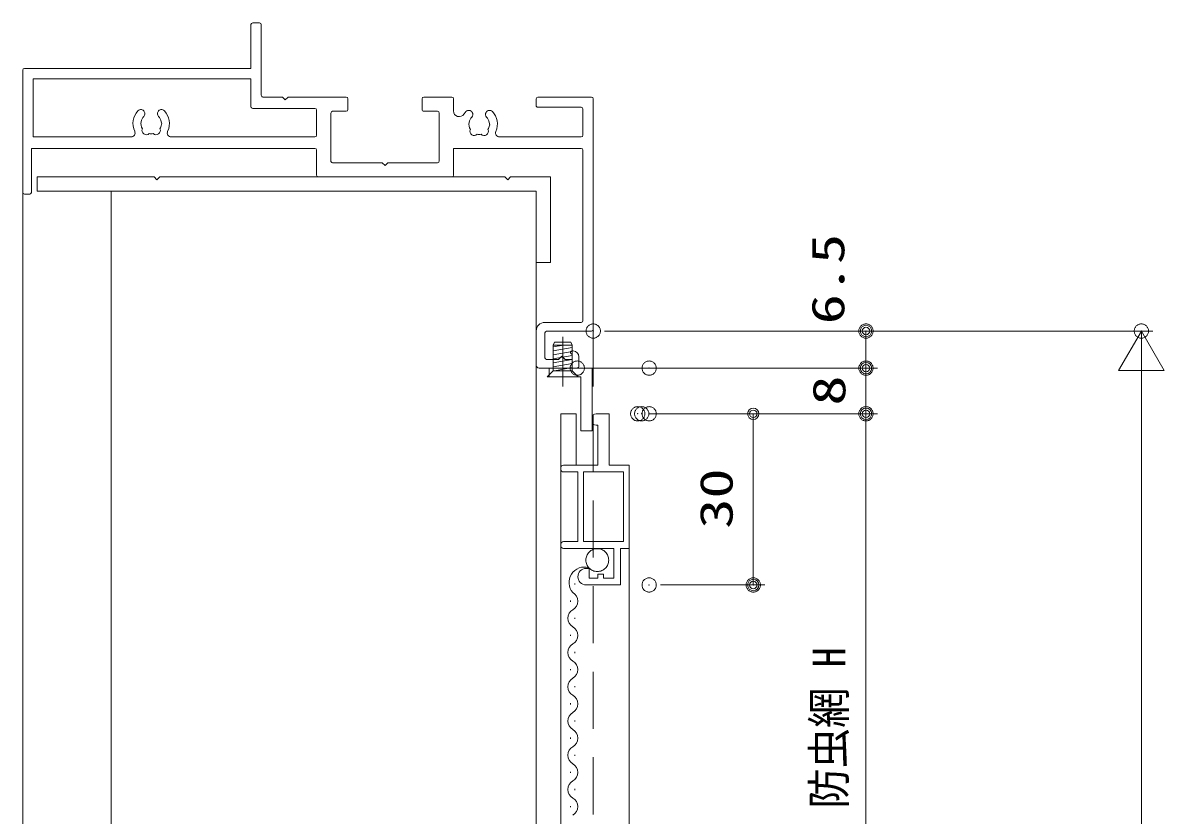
# Model space of a CAD drawing. Units: millimetres, scale not verified. Extents: x -1169 to 0, y -818 to 818.
# Drawn here: x -522 to -321.9, y -468 to -329.2 of the extents above; entities that cross this region are included whole.
import ezdxf
from ezdxf.enums import TextEntityAlignment as Align

# ---------------------------------------------------------------- set-up
doc = ezdxf.new("R2010")
doc.units = ezdxf.units.MM
doc.header["$LTSCALE"] = 5
doc.header["$PDMODE"] = 32
doc.header["$PDSIZE"] = 2.5
for name, pattern in [('DASHED2', [3, 2, -1]), ('DASHED3', [4, 3, -1]), ('LONG_CHAIN', [21, 18, -1, 1, -1]), ('LONG_DOUBLE_CHAIN', [21.8, 18, -1, 0.6, -0.6, 0.6, -1])]:
    doc.linetypes.add(name, pattern=pattern)
for name, color, linetype, lineweight in [('0-0_KATAZAI', 7, 'DASHED2', 9), ('0-1_0', 7, 'Continuous', 9), ('0-2__0-0_', 4, 'Continuous', 9), ('0-3_USERZ', 2, 'Continuous', 9), ('0-4_YSS_ZEN', 6, 'Continuous', 9), ('0-5_Defpoints', 7, 'DASHED2', 9)]:
    doc.layers.add(name, color=color, linetype=linetype, lineweight=lineweight)
doc.styles.add('ＭＳ ゴシック', font='')
doc.styles.get('ＭＳ ゴシック').set_extended_font_data('MS Gothic')

# ---------------------------------------------------------------- blocks, each defined once
blk = doc.blocks.new('DOT1')
at = {"layer": '0-1_0'}
blk.add_line((0, 0), (-5, 0), dxfattribs=at)
for radius in [2.5, 1.62]:
    blk.add_circle((0, 0), radius, dxfattribs=at)
blk = doc.blocks.new('WAKU-U')
at = {"layer": '0-1_0'}
for p, q in [((-148.52, 0), (53.5, 0)), ((-150.02, -48.5), (-150.02, -1.5)), ((-116.5, -9), (-139.52, -9)), ((46, -9), (-103.5, -9)), ((55, -1.5), (55, -40)), ((-141.02, -10.5), (-141.02, -48.5)), ((-115, -82.08), (-115, -10.5)), ((47.5, -42.5), (47.5, -10.5)), ((72.5, -18.75), (72.5, -17.5)), ((75.34, -18.89), (74.66, -19.61)), ((76.25, -18.5), (80, -18.5)), ((77.5, -12.5), (86, -12.5)), ((87.5, -14), (87.5, -47.5)), ((-142.52, -50), (-148.52, -50)), ((85, -50), (55, -50)), ((57.5, -42.5), (77.5, -42.5)), ((-136.59, -94), (-136.54, -94)), ((-136.59, -106), (-136.54, -106)), ((-150.02, -148.5), (-150.02, -123.99)), ((-148.52, -122.49), (-137.82, -122.49)), ((-80, -123.99), (-80, -241)), ((-137.52, -136.49), (-137.52, -148.5)), ((-94, -134.99), (-136.02, -134.99)), ((-92.5, -180), (-92.5, -136.49)), ((-139.02, -150), (-148.52, -150)), ((-92.5, -228.5), (-92.5, -184.99)), ((-150.02, -267.5), (-150.02, -216.5)), ((-148.52, -215), (-139.02, -215)), ((-137.52, -216.5), (-137.52, -228.5)), ((-136.02, -230), (-94, -230)), ((-140.02, -244), (-140.02, -298.5)), ((-116.5, -242.5), (-138.52, -242.5)), ((-115, -369.88), (-115, -244)), ((-105, -244), (-105, -317.5)), ((-81.5, -242.5), (-103.5, -242.5)), ((-150.02, -289.5), (-150.02, -272.49)), ((-215.02, -298.5), (-215.02, -292.5)), ((-213.52, -291), (-151.52, -291)), ((-125.87, -378.55), (-126.44, -378.29)), ((-137.24, -381.5), (-137.19, -381.5)), ((-137.24, -393.5), (-137.19, -393.5)), ((-66.5, -500), (-173.52, -500)), ((-65, -494), (-65, -498.5))]:
    blk.add_line(p, q, dxfattribs=at)
for points in [[(-105, -10.5), (-105, -122.49), (-81.5, -122.49)], [(80, -40), (80, -30.5), (77, -27.5), (80, -24.5), (80, -18.5)], [(-125.22, -91.05), (-125.79, -90.79), (-127.76, -91.14)], [(-175.02, -498.5), (-175.02, -300), (-213.52, -300)], [(-141.52, -300), (-166.02, -300), (-166.02, -491), (-115, -491), (-115, -405.12)], [(-105, -317.5), (-105, -492.5), (-66.5, -492.5)], [(-125.87, -378.55), (-126.44, -378.29), (-128.41, -378.64)]]:
    blk.add_lwpolyline(points, dxfattribs=at)
for centre, radius, start, end in [((-148.52, -1.5), 1.5, 90, 180), ((53.5, -1.5), 1.5, 360, 90), ((-139.52, -10.5), 1.5, 90, 180), ((-116.5, -10.5), 1.5, 0, 90), ((-103.5, -10.5), 1.5, 90, 180), ((46, -10.5), 1.5, 0, 90), ((77.5, -17.5), 5, 90, 180), ((73.75, -18.75), 1.25, 180, 316.39718), ((76.25, -19.75), 1.25, 90, 136.39718), ((86, -14), 1.5, 0, 90), ((57.5, -40), 2.5, 180, 270), ((77.5, -40), 2.5, 270, 0), ((-148.52, -48.5), 1.5, 180, 270), ((-142.52, -48.5), 1.5, 270, 0), ((55, -42.5), 7.5, 180, 270), ((85, -47.5), 2.5, 270, 0), ((-134.84, -90.97), 3.5, 133.7398, 240), ((-126.2, -100), 16, 66.74202, 133.7398), ((-118.5, -82.08), 3.5, 246.74202, 0), ((-134.84, -90.97), 3.5, 240, 313.7398), ((-126.2, -100), 9, 100, 133.7398), ((-126.2, -100), 9, 59.14685, 83.7398), ((-120.06, -95.7), 3.75, 315.95278, 114.04722), ((-126.2, -100), 9, 349.14685, 10.85315), ((-134.84, -109.03), 3.5, 120, 226.2602), ((-134.84, -109.03), 3.5, 46.2602, 120), ((-126.2, -100), 9, 226.2602, 260), ((-126.2, -100), 9, 260, 300.85315), ((-120.06, -104.3), 3.75, 245.95278, 44.04722), ((-137.82, -117.49), 5, 270, 56.39324), ((-126.2, -100), 16, 226.2602, 236.39324), ((-148.52, -123.99), 1.5, 90, 180), ((-81.5, -123.99), 1.5, 0, 90), ((-136.02, -136.49), 1.5, 90, 180), ((-94, -136.49), 1.5, 0, 90), ((-148.52, -148.5), 1.5, 180, 270), ((-139.02, -148.5), 1.5, 270, 0), ((-148.52, -216.5), 1.5, 90, 180), ((-139.02, -216.5), 1.5, 0, 90), ((-136.02, -228.5), 1.5, 180, 270), ((-94, -228.5), 1.5, 270, 0), ((-138.52, -244), 1.5, 90, 180), ((-116.5, -244), 1.5, 0, 90), ((-103.5, -244), 1.5, 90, 180), ((-81.5, -241), 1.5, 270, 0), ((-151.52, -289.5), 1.5, 270, 0), ((-213.52, -292.5), 1.5, 90, 180), ((-213.52, -298.5), 1.5, 180, 270), ((-141.52, -298.5), 1.5, 270, 360), ((-118.5, -369.88), 3.5, 244.64629, 0), ((-135.49, -378.47), 3.5, 133.7398, 240), ((-126.85, -387.5), 16, 64.64629, 133.7398), ((-126.85, -387.5), 9, 100, 133.7398), ((-126.85, -387.5), 9, 59.14685, 83.7398), ((-120.71, -383.2), 3.75, 315.95278, 114.04722), ((-135.49, -378.47), 3.5, 240, 313.7398), ((-120.71, -391.8), 3.75, 245.95278, 44.04722), ((-126.85, -387.5), 9, 349.14685, 10.85315), ((-135.49, -396.53), 3.5, 120, 226.2602), ((-126.85, -387.5), 16, 226.2602, 295.35371), ((-135.49, -396.53), 3.5, 46.2602, 120), ((-126.85, -387.5), 9, 226.2602, 260), ((-126.85, -387.5), 9, 260, 300.85315), ((-118.5, -405.12), 3.5, 360, 115.35371), ((-173.52, -498.5), 1.5, 180, 270), ((-66.5, -494), 1.5, 0, 90), ((-66.5, -498.5), 1.5, 270, 0)]:
    blk.add_arc(centre, radius, start, end, dxfattribs=at)
at = {"layer": '0-2__0-0_', "color": 7}
for points in [[(-92.5, -180), (-90, -182.49), (-92.5, -184.99)], [(-150.02, -267.5), (-147.52, -269.99), (-150.02, -272.49)]]:
    blk.add_lwpolyline(points, dxfattribs=at)
blk = doc.blocks.new('ALW1')
at = {"layer": '0-1_0'}
blk.add_line((0, 0), (-5, 0), dxfattribs=at)
blk.add_lwpolyline([(-1.732, -1), (0, 0), (-1.732, 1)], close=True, dxfattribs=at)
blk = doc.blocks.new('AT-UL')
at = {"layer": '0-0_KATAZAI', "linetype": 'Continuous'}
blk.add_lwpolyline([(0, -40), (2.5, -37.5), (0, -35), (0, 0), (75, 0), (75, -12.5), (12.5, -12.5), (12.5, -450), (0, -450), (0, -347.5), (2.5, -345), (0, -342.5), (0, -40), (2.5, -37.5), (0, -35)], dxfattribs=at)
blk = doc.blocks.new('A$C05D637A9')
at = {"layer": '0-2__0-0_', "linetype": 'LONG_DOUBLE_CHAIN'}
for p, q in [((-7.22, 30.11), (-8.25, 27.61)), ((-7.22, 30.11), (7.25, 30.11)), ((7.25, 30.11), (8.25, 27.61)), ((-8.25, 27.61), (8.25, 27.61)), ((-8.25, 5.25), (-8.25, 27.61)), ((-8.25, 26.05), (0.63, 27.61)), ((-8.25, 22.54), (8.25, 25.46)), ((-8.25, 19.05), (8.25, 21.96)), ((8.25, 5.25), (8.25, 27.61)), ((-8.25, 15.55), (8.25, 18.46)), ((-8.25, 12.05), (8.25, 14.96)), ((-8.25, 8.55), (8.25, 11.46)), ((-13.5, 0), (13.5, 0)), ((-7.08, 5.25), (8.25, 7.96)), ((13.5, 0), (8.25, 5.25))]:
    blk.add_line(p, q, dxfattribs=at)
at = {"layer": '0-2__0-0_', "linetype": 'LONG_CHAIN'}
blk.add_line((0, -8.51), (0, 35.03), dxfattribs=at)
at = {"layer": '0-2__0-0_', "linetype": 'LONG_DOUBLE_CHAIN'}
blk.add_lwpolyline([(8.25, 5.25), (-8.25, 5.25), (-13.5, 0)], dxfattribs=at)
blk = doc.blocks.new('AMI-WAKU')
at = {"layer": '0-2__0-0_', "color": 7}
blk.add_line((-32.5, 38.5), (-32.5, 41.5), dxfattribs=at)
for points in [[(-37.75, -105), (-37.75, -105), (-7.5, -105), (-7.5, -73), (0, -73), (0, 0), (-17.5, 0), (-17.5, 45), (-29, 45), (-29, 45)], [(-57.5, 0), (-27.5, 0), (-27.5, 35), (-29, 35), (-29, 35)], [(-57.5, -6), (-57.5, -6), (-45, -6), (-45, -67), (-57.5, -67), (-57.5, -67)], [(-57.5, -73), (-57.5, -73), (-13.5, -73), (-13.5, -99), (-22.5, -99), (-22.5, -95.5), (-27.5, -95.5), (-27.5, -99), (-35, -99), (-35, -90.5), (-37.75, -90.5), (-37.75, -90.5)]]:
    blk.add_lwpolyline(points, dxfattribs=at)
blk.add_lwpolyline([(-40, -67), (-5, -67), (-5, -6), (-40, -6)], close=True, dxfattribs=at)
for centre, radius, start, end in [((-29, 41.5), 3.5, 90, 180), ((-29, 38.5), 3.5, 180, 270), ((-57.5, -2.5), 2.5, 90, 180), ((-57.5, -3.5), 2.5, 180, 270), ((-57.5, -69.5), 2.5, 90, 180), ((-57.5, -70.5), 2.5, 180, 270), ((-37.75, -97.75), 7.25, 90, 270)]:
    blk.add_arc(centre, radius, start, end, dxfattribs=at)

msp = doc.modelspace()

# ---------------------------------------------------------------- linework, layer by layer
at = {"layer": '0-2__0-0_', "color": 2}
for p, q in [((-425.036, -397.676), (-425.036, -406.676)), ((-415.736, -421.276), (-415.736, -502.351))]:
    msp.add_line(p, q, dxfattribs=at)
at = {"layer": '0-2__0-0_', "color": 7}
msp.add_lwpolyline([(-424.236, -391.176), (-424.236, -400.676), (-422.236, -400.676), (-422.236, -389.676), (-429.736, -389.676), (-429.736, -391.176)], close=True, dxfattribs=at)
at = {"layer": '0-2__0-0_', "color": 2}
msp.add_lwpolyline([(-425.036, -397.676), (-427.736, -397.676), (-425.036, -397.676)], dxfattribs=at)
at = {"layer": '0-2__0-0_', "color": 7, "linetype": 'DASHED3'}
msp.add_circle((-421.322, -423.322), 2, dxfattribs=at)
at = {"layer": '0-3_USERZ', "color": 3}
for p, q in [((-522.036, -358.876), (-522.036, -546.85)), ((-420.036, -383.176), (-372.222, -383.176)), ((-374.222, -387.676), (-374.222, -385.176)), ((-422.836, -389.676), (-372.222, -389.676)), ((-410.236, -389.676), (-372.222, -389.676)), ((-374.222, -395.676), (-374.222, -391.676)), ((-427.736, -511.351), (-427.736, -397.676)), ((-412.236, -397.676), (-391.981, -397.676)), ((-411.536, -397.676), (-372.222, -397.676)), ((-410.236, -397.676), (-372.222, -397.676)), ((-393.981, -399.676), (-393.981, -425.676)), ((-374.222, -509.351), (-374.222, -399.676)), ((-410.236, -427.676), (-391.981, -427.676))]:
    msp.add_line(p, q, dxfattribs=at)
at = {"layer": '0-3_USERZ', "color": 3, "linetype": 'DASHED2'}
msp.add_line((-422.036, -382.876), (-422.036, -546.85), dxfattribs=at)
at = {"layer": '0-3_USERZ'}
for p, q in [((-425.236, -427.613), (-425.236, -427.413)), ((-425.996, -430.613), (-425.996, -430.413)), ((-425.236, -433.613), (-425.236, -433.413)), ((-425.996, -436.613), (-425.996, -436.413)), ((-425.236, -439.613), (-425.236, -439.413)), ((-425.996, -442.613), (-425.996, -442.413)), ((-425.236, -445.613), (-425.236, -445.413)), ((-425.996, -448.613), (-425.996, -448.413)), ((-425.236, -451.613), (-425.236, -451.413)), ((-425.996, -454.613), (-425.996, -454.413)), ((-425.236, -457.613), (-425.236, -457.413)), ((-425.996, -460.613), (-425.996, -460.413)), ((-425.236, -463.613), (-425.236, -463.413)), ((-425.996, -466.613), (-425.996, -466.413))]:
    msp.add_line(p, q, dxfattribs=at)
at = {"layer": '0-3_USERZ', "color": 3}
msp.add_lwpolyline([(-432.036, -546.85), (-432.036, -358.676), (-506.536, -358.676), (-506.536, -546.85)], dxfattribs=at)
at = {"layer": '0-3_USERZ'}
for centre, radius, start, end in [((-423.601, -427.228), 2.692, 72.98524, 221.534), ((-426.455, -430.513), 1.718, 299.20254, 60.79746), ((-424.778, -433.513), 1.718, 119.20254, 240.79746), ((-426.455, -436.513), 1.718, 299.20254, 60.79746), ((-424.778, -439.513), 1.718, 119.20254, 240.79746), ((-426.455, -442.513), 1.718, 299.20254, 60.79746), ((-424.778, -445.513), 1.718, 119.20254, 240.79746), ((-426.455, -448.513), 1.718, 299.20254, 60.79746), ((-424.778, -451.513), 1.718, 119.20254, 240.79746), ((-426.455, -454.513), 1.718, 299.20254, 60.79746), ((-424.778, -457.513), 1.718, 119.20254, 240.79746), ((-426.455, -460.513), 1.718, 299.20254, 60.79746), ((-424.778, -463.513), 1.718, 119.20254, 240.79746), ((-426.455, -466.513), 1.718, 299.20254, 60.79746)]:
    msp.add_arc(centre, radius, start, end, dxfattribs=at)
at = {"layer": '0-4_YSS_ZEN'}
for p, q in [((-420.036, -383.176), (-323.946, -383.176)), ((-325.946, -665.526), (-325.946, -403.176))]:
    msp.add_line(p, q, dxfattribs=at)
at = {"layer": '0-5_Defpoints'}
for p in [(-422.036, -383.176), (-422.036, -383.176), (-374.222, -383.176), (-325.946, -383.176), (-424.836, -389.676), (-412.236, -389.676), (-374.222, -389.676), (-414.236, -397.676), (-413.536, -397.676), (-412.236, -397.676), (-374.222, -397.676), (-412.236, -427.676), (-393.981, -427.676)]:
    msp.add_point(p, dxfattribs=at)

# ---------------------------------------------------------------- block references
at = {"layer": '0-0_KATAZAI', "xscale": 0.2, "yscale": 0.2, "rotation": 270}
msp.add_blockref('WAKU-U', (-422.036, -372.176), dxfattribs=at)
at = {"layer": '0-3_USERZ'}
for name, p, xscale, yscale, rotation in [('AT-UL', (-429.536, -356.176), 0.2, 0.2, 270), ('DOT1', (-374.222, -383.176), 0.4, 0.4, 90), ('DOT1', (-374.222, -389.676), 0.4, 0.4, 270), ('DOT1', (-374.222, -389.676), 0.4, 0.4, 90), ('DOT1', (-374.222, -397.676), 0.4, 0.4, 270), ('DOT1', (-393.981, -397.676), 0.4, 0.4, 90), ('DOT1', (-374.222, -397.676), 0.4, 0.4, 90), ('DOT1', (-393.981, -427.676), 0.4, 0.4, 270)]:
    msp.add_blockref(name, p, dxfattribs=dict(at, xscale=xscale, yscale=yscale, rotation=rotation))
at = {"layer": '0-3_USERZ', "xscale": 0.2, "yscale": 0.2}
for name, p in [('A$C05D637A9', (-427.386, -391.176)), ('AMI-WAKU', (-415.736, -406.676))]:
    msp.add_blockref(name, p, dxfattribs=at)
at = {"layer": '0-4_YSS_ZEN', "xscale": 4, "yscale": 4, "rotation": 90}
msp.add_blockref('ALW1', (-325.946, -383.176), dxfattribs=at)

# ---------------------------------------------------------------- texts
at = {"layer": '0-3_USERZ', "color": 3, "style": 'ＭＳ ゴシック'}
for s, width, p in [('6.5', 1.35, (-376.289, -382.001)), ('8', 1.35, (-376.111, -396.247)), ('30', 1.35, (-395.87, -417.819)), ('防虫網 H', 0.9, (-376.111, -466.856))]:
    msp.add_text(s, height=5.755, rotation=90, dxfattribs=dict(at, width=width)).set_placement(p, align=Align.BOTTOM_LEFT)

doc.saveas('drawing.dxf')
